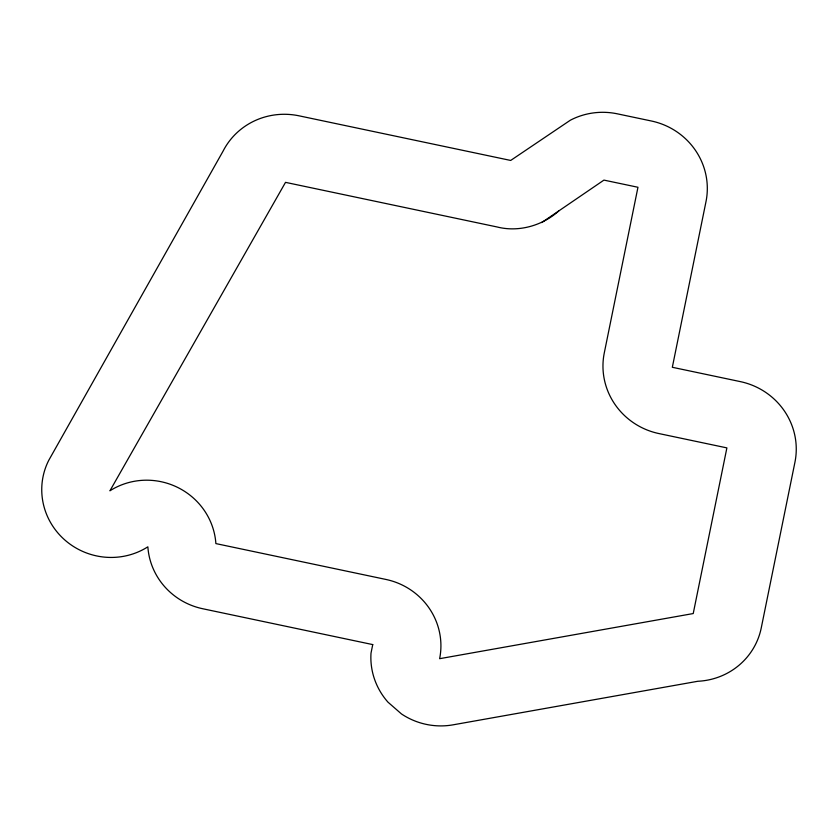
<?xml version="1.0" encoding="UTF-8"?>
<svg xmlns="http://www.w3.org/2000/svg" width="838" height="838" viewBox="0 0 838 838"><rect width="100%" height="100%" fill="white"/><g stroke="black" fill="none" stroke-linecap="round" stroke-linejoin="round"><path stroke-width="1.26" d="M558.747 210.956C542.5 225.673 518.586 232.44 497.164 226.983L285.517 182.359L109.925 490.806A68.381 66.432 19 0 1 215.879 543.59L385.983 579.456A68.381 66.432 19 0 1 439.625 658.689L693.225 613.552L726.892 447.89L658.857 433.55A69.564 67.585 19 0 1 604.282 352.934L637.959 187.272L603.936 180.107L541.715 222.583M372.742 644.59L371.004 653.169A68.967 67.009 19 0 0 387.963 702.15L401.475 713.945A68.967 67.009 19 0 0 453.096 724.828L697.824 681.273A69.564 67.585 19 0 0 761.26 627.892L794.937 462.241A69.564 67.585 19 0 0 740.363 381.625L672.327 367.285L705.994 201.623A69.564 67.585 19 0 0 651.419 121.007L617.407 113.842A69.564 67.585 19 0 0 570.385 120.19L510.688 160.446L299.04 115.822A69.858 67.868 19 0 0 223.023 151.228L48.751 460.324A68.381 66.432 19 0 0 65.018 540.164A68.381 66.432 19 0 0 147.855 546.826A68.381 66.432 19 0 0 202.649 608.723L372.742 644.59"/></g></svg>
